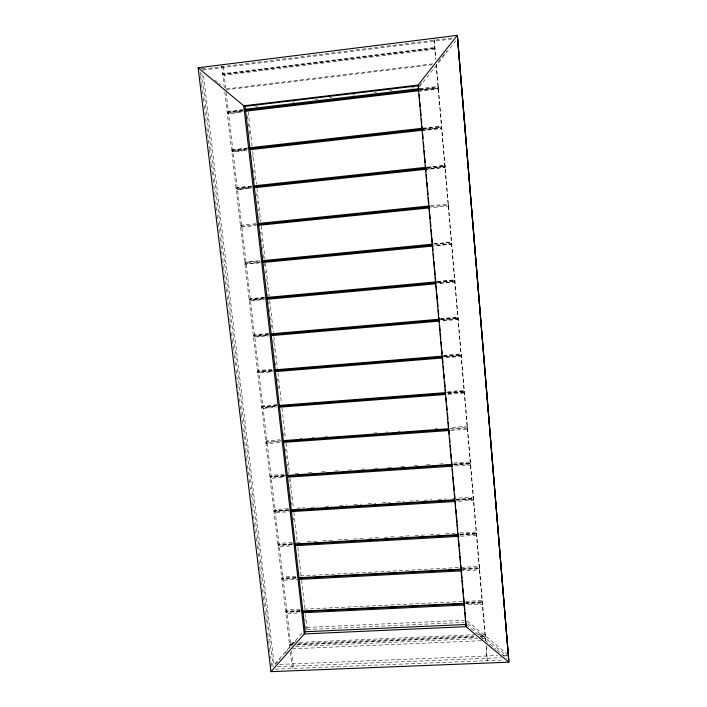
<?xml version="1.0" encoding="UTF-8"?>
<svg xmlns="http://www.w3.org/2000/svg" width="707" height="707" viewBox="0 0 707 707"><rect width="100%" height="100%" fill="white"/><g stroke="black" fill="none" stroke-linecap="round" stroke-linejoin="round"><path stroke-width="0.53" stroke-dasharray="3.54 2.65" d="M292.026 645.164L289.835 645.261L290.471 642.778L293.776 642.636M450.889 430.386L467.398 429.211L467.327 426.312L449.696 427.585M267.043 442.485L266.839 440.744L280.06 439.789M260.45 262.562L246.16 263.95L245.842 263.084L245.939 262.111L260.238 260.724M241.838 227.044L241.626 225.188M222.882 73.714L222.758 74.571L434.761 48.35L434.717 47.493L222.882 73.714L223.73 74.147L434.885 48.023L435.017 49.172L224.084 75.234L223.73 74.147M306.113 629.566L307.006 627.418L305.512 614.259M419.472 85.582L422.874 81.27M438.543 61.438L446.718 51.098M419.154 87.111L455.732 40.829M451.49 243.252L433.93 244.958M301.907 633.216L274.192 664.642L203.36 74.421M275.288 664.518L280.308 658.827M285.319 653.135L289.623 648.266M293.926 643.388L297.506 639.322M266.751 441.822L266 443.625L281.404 442.52M245.842 263.084L245.09 263.26L244.984 264.232L260.362 262.748M200.761 68.402L203.908 68.005M202.37 69.153L453.373 37.833M202.829 70.037L453.39 38.805M226.664 88.905L432.764 63.842M225.895 89.816L431.942 64.788M255.351 106.545L257.534 106.289M292.477 102.144L294.66 101.888M315.41 99.422L317.593 99.166M329.603 97.734L331.786 97.478M352.537 95.012L354.72 94.756M374.383 92.423L376.566 92.166M389.672 90.611L391.855 90.355M411.509 88.022L413.692 87.756M243.473 109.497L227.08 111.441L227.3 113.367L242.598 111.565M419.445 88.658L438.022 86.457L438.154 87.562L438.19 88.446L419.622 90.646M242.581 110.23L228.37 111.918L228.246 112.793L228.6 113.836L242.801 112.157M419.675 89.276L438.26 87.076L438.428 89.055L419.852 91.256M242.713 110.681L227.424 112.493L243.57 110.981M419.587 89.762L438.305 87.96L419.702 90.151M247.971 147.966L231.578 149.822L231.799 151.722L247.097 149.999M422.839 128.206L441.424 126.111L441.548 127.163L441.592 128.073L423.016 130.168M247.052 148.497L232.842 150.096L232.718 150.998L233.063 151.996L247.273 150.397M423.051 128.621L441.636 126.518L441.804 128.48L423.228 130.574M247.282 149.089L231.914 150.821L246.946 149.398M422.883 129.275L441.681 127.428L423.086 129.522M251.321 186.118L236.023 187.762L236.244 189.653L251.542 188.009M427.293 167.179L444.783 165.297L445.145 167.444L426.568 169.441M251.471 186.33L237.26 187.859L237.145 188.778L237.472 189.732L251.683 188.212M426.392 167.506L444.977 165.509L444.95 167.25L426.374 169.238M251.727 187.072L236.359 188.725L251.365 187.249M427.337 168.195L445.03 166.437L426.427 168.434M255.837 223.739L240.415 225.286L240.636 227.15L256.128 225.586M430.519 205.834L448.282 204.049L448.441 205.967L430.687 207.761M256.835 224.57L240.742 226.205L241.511 226.134M430.651 206.798L448.335 205.003L448.097 204.04M433.957 243.853L451.543 242.148L451.543 244.233L433.965 245.939M260.149 260.901L244.763 262.394L245.09 263.26L260.061 261.705M433.798 244.039L451.384 242.333L451.711 244.039L434.125 245.744M264.515 297.311L250.216 298.628L250.11 299.618L250.428 300.44L264.718 299.132M437.173 281.439L454.769 279.822L454.937 281.686L437.341 283.304M264.453 297.674L249.067 299.088L249.279 300.908L264.665 299.494M437.041 281.81L454.628 280.193L454.734 281.068L454.787 282.075L437.209 283.684M264.347 298.31L249.377 299.909L264.754 298.504M437.315 282.429L454.831 280.82L437.165 282.676M268.74 333.501L254.44 334.738L254.343 335.754L254.653 336.532L268.952 335.295M440.364 318.592L457.968 317.063L458.118 318.91L440.523 320.439M268.713 334.04L253.318 335.374L253.53 337.177L268.916 335.843M440.24 319.149L457.836 317.62L457.995 319.484L441.504 320.907M268.58 334.517L253.627 336.161L269.005 334.826M440.496 319.608L458.021 318.088L441.46 319.882M271.824 369.381L258.621 370.459L258.523 371.493L258.824 372.236L273.132 371.069M443.51 355.329L461.123 353.889L461.273 355.718L443.669 357.159M271.824 370.097L257.525 371.263L257.728 373.049L273.123 371.794M443.404 356.072L461.008 354.631L461.105 355.418L461.167 356.469L443.572 357.901M272.761 370.327L257.825 372.006L273.211 370.751M443.651 356.372L461.176 354.941L461.105 355.418L443.528 356.849M277.064 404.696L262.748 405.791L262.659 406.843L262.96 407.55L276.163 406.534M447.725 391.572L464.243 390.308L464.393 392.111L446.78 393.463M277.082 405.579L261.678 406.764L261.89 408.522L276.19 407.435M447.637 392.491L464.146 391.227L464.296 393.039L446.7 394.391M276.905 405.756L262.659 406.843L261.979 407.471L276.269 406.375M446.762 392.721L464.296 391.378L464.234 391.961L446.647 393.313M299.883 438.367L302.092 438.207M312.008 437.492L314.208 437.333M325.22 436.537L327.429 436.387M373.694 433.055L376.999 432.817M385.81 432.18L388.01 432.021M397.926 431.305L400.127 431.155M435.379 428.619L437.58 428.46M281.209 440.77L265.797 441.875L266.088 442.538L281.483 441.433M449.634 428.672L467.389 427.408L467.477 428.106L449.74 429.37M284.108 474.432L270.887 475.316L270.799 476.412L271.081 477.039L284.311 476.156M295.128 473.69L299.538 473.398M308.358 472.806L312.768 472.506M321.588 471.914L325.989 471.622M334.809 471.03L339.219 470.729M348.038 470.137L352.448 469.846M361.259 469.254L365.669 468.953M374.489 468.361L378.899 468.069M387.71 467.477L392.12 467.186M400.94 466.593L405.35 466.293M414.169 465.701L418.571 465.409M426.286 464.888L431.8 464.517M439.515 464.004L445.03 463.633M453.841 463.041L470.376 461.927L470.526 463.704L452.895 464.879M285.062 475.458L270.799 476.412L270.065 478.339L284.382 477.384M452.887 464.216L470.438 463.041L470.464 464.967L452.842 466.143M284.179 475.652L269.862 476.615L270.154 477.243L284.453 476.279M453.788 464.296L470.314 463.191L470.402 463.854L453.894 464.959M288.049 508.704L274.89 509.526L274.802 510.64L275.085 511.223L289.419 510.339M296.825 508.156L304.496 507.679M311.08 507.273L317.655 506.857M325.335 506.38L331.919 505.973M339.59 505.496L347.27 505.01M353.853 504.604L361.524 504.126M368.108 503.711L375.788 503.234M382.363 502.827L390.043 502.35M396.627 501.935L404.298 501.457M409.786 501.122L418.562 500.574M424.041 500.229L431.721 499.752M438.296 499.345L445.976 498.859M452.56 498.453L473.39 497.154L473.54 498.903L455.9 499.999M289.075 509.756L274.802 510.64L274.086 512.681L289.517 511.727M455.9 499.381L473.46 498.285L473.496 500.344L456.969 501.36M289.313 510.012L273.892 510.975L274.175 511.568L288.483 510.675M455.715 499.681L473.345 498.585L473.425 499.204L456.916 500.229M292.018 542.614L278.85 543.365L278.072 546.661L292.406 545.839M296.401 542.357L301.889 542.039M307.377 541.721L318.353 541.094M322.745 540.837L333.713 540.21M338.105 539.954L349.081 539.326M353.473 539.07L364.441 538.442M368.833 538.186L379.809 537.559M384.193 537.302L395.169 536.666M399.561 536.419L410.537 535.782M414.921 535.535L425.897 534.899M430.289 534.651L441.265 534.015M445.649 533.758L455.529 533.193M459.921 532.945L476.377 531.991L476.527 533.723L460.071 534.669M293.043 543.683L278.77 544.505L279.044 545.053L292.212 544.293M459.974 534.094L476.447 533.149L476.491 535.323L459.957 536.268M292.203 544.151L277.878 544.973L278.151 545.521L292.468 544.699M459.806 534.536L476.341 533.582L476.421 534.165L459.904 535.111M295.941 576.161L282.765 576.85L282.013 580.279L297.453 579.466M300.334 575.922L479.328 566.457L479.461 569.922L461.812 570.849M295.88 577.31L282.685 578.008L282.959 578.52M461.821 568.561L479.399 567.633L479.479 568.172L461.759 569.126M296.136 577.822L281.81 578.609L282.084 579.121L296.419 578.37M461.751 569.674L479.39 568.746L479.311 568.207M299.83 609.354L286.635 609.991L285.911 613.543L300.175 612.863M304.222 609.142L464.667 601.392M465.772 601.339L482.254 600.543L482.324 601.737L482.395 604.149L465.922 604.936M300.864 610.468L286.565 611.157L286.83 611.635L300.015 610.998M465.825 602.532L482.324 601.737L482.395 602.24L465.913 603.027M299.989 611.202L285.716 611.891L285.982 612.368L300.316 611.679M465.78 603.239L482.245 602.452L482.315 602.947L465.772 603.743M307.006 627.418L466.32 620.136M307.209 629.522L464.031 622.39M299.273 642.389L474.141 634.745M478.542 634.559L485.143 634.267L485.223 636.786L480.831 636.98M290.409 643.962L293.705 643.821M298.107 643.626L474.211 635.955M479.708 635.717L485.214 635.478M292.866 644.678L289.57 644.819L289.835 645.261M297.267 644.484L476.359 636.707M480.751 636.512L485.152 636.327L485.223 636.786M296.419 644.978L476.438 637.175M295.429 646.472L477.808 638.598M482.201 638.412L485.497 638.271L485.506 640.533M292.247 648.814L483.314 640.63M279.689 664.421L497.481 655.539M502.977 655.318L507.379 655.142M277.383 666.781L501.122 657.731M275.27 669.167L503.366 660.011M467.159 620.834L507.635 654.39M467.928 623.698L506.919 656.025M466.134 624.475L496.208 649.406M497.048 650.095L507.069 658.411M214.681 79.926L218.074 82.746M218.914 83.453L220.611 84.867M434.717 47.493L434.885 48.023M467.247 427.408L467.336 428.106M201.804 73.678L273.132 666.957M200.108 71.822L200.505 75.11M200.638 76.206L201.424 82.781M201.557 83.877L202.22 89.356M202.352 90.452L203.148 97.036M203.28 98.132L203.669 101.419M204.199 105.803L204.862 111.282M204.995 112.378L206.311 123.345M206.842 127.728L209.352 148.558M209.484 149.654L211.066 162.813M211.199 163.909L211.994 170.484M212.127 171.58L212.913 178.155M213.046 179.251L213.708 184.739M213.841 185.835L214.636 192.41M214.76 193.506L215.158 196.793M215.688 201.177L216.881 211.048M217.403 215.432L217.8 218.719M218.33 223.103L219.515 232.974M220.045 237.358L220.84 243.933M220.973 245.029L222.157 254.9M222.687 259.283L223.483 265.859M223.615 266.954L224.004 270.242M224.534 274.634L225.197 280.113M225.33 281.209L226.116 287.784M226.249 288.88L226.647 292.168M227.177 296.56L228.361 306.423M228.891 310.806L229.289 314.094M229.819 318.486L231.003 328.348M231.534 332.732L232.329 339.307M232.462 340.412L234.044 353.562M234.176 354.658L234.963 361.233M235.095 362.329L235.493 365.625M236.023 370.008L236.686 375.488M236.818 376.584L237.207 379.871M237.738 384.255L238.135 387.551M238.666 391.934L239.32 397.414M239.452 398.509L239.85 401.797M240.38 406.18L241.175 412.764M241.308 413.86L242.492 423.723M243.022 428.106L243.809 434.69M243.942 435.786L244.604 441.265M244.737 442.361L245.532 448.936M245.665 450.032L246.451 456.616M246.584 457.712L246.982 460.999M247.512 465.383L248.175 470.862M248.298 471.958L248.696 475.245M249.226 479.638L249.624 482.925M250.154 487.309L250.419 489.5M250.941 493.884L251.338 497.171M251.869 501.563L252.664 508.139M252.788 509.234L253.053 511.426M253.583 515.81L253.981 519.097M254.511 523.489L255.298 530.064M255.43 531.16L255.695 533.352M256.226 537.735L257.021 544.319M257.154 545.415L257.542 548.703M258.073 553.086L258.47 556.374M259.001 560.757L259.655 566.245M259.787 567.341L260.185 570.629M260.715 575.012L261.51 581.587M261.643 582.683L261.899 584.875M262.43 589.267L262.827 592.554M263.358 596.938L264.144 603.513M264.277 604.609L264.542 606.8M265.072 611.193L265.867 617.768M266 618.864L266.786 625.439M266.919 626.535L267.184 628.726M267.714 633.11L268.501 639.694M268.633 640.789L269.031 644.077M269.561 648.46L269.959 651.748M270.489 656.14L270.746 658.332M271.276 662.715L271.674 666.003M223.182 66.555L225.772 88.755M226.099 92.493L291.001 646.41M291.514 650.793L293.308 666.144L292.345 668.477L290.179 649.998M221.724 65.778L224.296 87.695M224.791 91.919L289.905 647.656M248.21 111.839L252.081 145.845M252.708 151.333L256.464 184.244M256.968 188.628L260.715 221.538M261.219 225.931L264.975 258.842M265.47 263.225L269.226 296.136M269.729 300.519L273.353 332.334M273.856 336.726L277.48 368.533M277.984 372.925L281.483 403.635M281.987 408.027L285.487 438.738M285.99 443.13L289.49 473.849M289.994 478.232L293.37 507.856M293.873 512.239L297.373 542.958M297.877 547.342L301.129 575.86M301.633 580.253L305.009 609.867M247.406 115.674L247.777 118.962M248.281 123.345L248.661 126.633M249.156 131.016L249.536 134.303M251.913 155.125L252.16 157.316M253.663 170.467L253.91 172.658M254.538 178.137L254.794 180.32M256.296 193.471L256.544 195.662M257.171 201.142L257.419 203.333M258.046 208.812L258.294 211.004M258.921 216.483L259.169 218.675M260.671 231.825L260.927 234.017M261.546 239.496L261.802 241.688M262.43 247.167L262.677 249.359M263.304 254.829L263.676 258.117M264.303 263.596L264.551 265.788M265.178 271.267L265.425 273.459M266.053 278.938L266.309 281.13M266.928 286.609L267.184 288.801M267.812 294.28L268.059 296.472M268.687 301.951L268.934 304.143M269.561 309.622L269.809 311.814M270.436 317.293L270.684 319.484M271.311 324.964L271.559 327.155M273.061 340.297L273.317 342.488M273.945 347.968L274.192 350.159M274.82 355.639L275.067 357.83M275.695 363.31L275.942 365.501M277.444 378.652L277.692 380.843M278.319 386.322L278.576 388.514M283.701 433.435L283.958 435.627M285.46 448.777L285.708 450.969M286.335 456.448L286.582 458.64M287.21 464.119L287.457 466.311M288.085 471.79L288.332 473.982M288.96 479.452L289.216 481.644M289.835 487.123L290.091 489.315M290.718 494.794L291.09 498.082M291.593 502.465L291.841 504.657M293.343 517.807L293.591 519.999M304.858 618.616L305.106 620.808M305.733 626.278L305.981 628.47M434.266 40.219L435.848 58.92M436.307 64.337L485.709 640.701M486.133 645.65L487.238 660.656L485.868 644.766M433.983 39.265L435.689 59.238M436.148 64.558L485.541 640.86M448.22 205.003L448.265 205.967"/><path stroke-width="1.06" d="M465.842 621.179L466.046 626.676L508.872 662.176L457.323 35.35L198.128 67.766L270.993 671.65L508.872 662.176L457.323 35.35L418.049 85.079L466.046 626.676L304.284 633.932L270.993 671.65M418.049 85.079L243.756 105.803L245.09 106.359L305.203 631.74L304.284 633.932L243.756 105.803L198.128 67.766M245.09 106.359L418.42 85.759M244.569 109.364L419.445 88.658M244.896 110.425L418.5 89.886M244.79 111.299L418.526 90.77M249.058 147.843L422.839 128.206M249.474 148.841L422.883 129.275M250.375 149.637L421.92 130.291M253.513 185.888L426.197 167.303M253.919 186.834L426.241 168.319M253.725 187.779L426.374 169.238M258.002 223.492L428.318 206.064M258.311 224.411L429.556 206.912M258.214 225.356L429.591 207.867M262.35 260.689L432.702 244.145M262.651 261.563L432.825 245.064M262.562 262.536L432.87 246.045M266.654 297.47L435.936 281.907M266.954 298.301L436.069 282.782M266.857 299.3L436.104 283.79M270.905 333.845L439.144 319.246M271.205 334.632L439.268 320.068M271.117 335.657L439.303 321.102M275.12 369.823L442.308 356.16M274.307 370.662L442.423 356.938M275.323 371.617L442.467 357.989M279.283 405.411L445.437 392.659M278.47 406.207L445.551 393.392M278.39 407.267L445.596 394.471M283.41 440.611L448.53 428.751M283.684 441.283L448.645 429.449M283.604 442.361L449.793 430.466M286.388 475.502L451.587 464.446M286.653 476.138L451.693 465.1M287.687 477.163L451.746 466.222M290.418 509.95L454.61 499.743M290.683 510.542L454.716 500.362M290.612 511.656L455.865 501.431M294.412 544.019L458.702 534.598M294.669 544.576L458.799 535.172M295.712 545.654L458.852 536.33M298.274 577.743L461.759 569.126M298.619 578.255L461.751 569.674M298.557 579.413L461.812 570.849M302.181 611.095L464.676 603.292M302.525 611.573L464.667 603.796M302.375 612.757L464.826 604.989M305.203 631.74L466.134 624.475M418.517 86.864L418.906 91.256M419.198 94.561L419.587 98.953M419.878 102.25L420.267 106.651M420.559 109.947L421.045 115.444M421.345 118.741L421.734 123.142M422.026 126.438L422.415 130.839M422.706 134.136L423.095 138.537M423.484 142.929L423.873 147.33M424.165 150.626L424.553 155.027M424.845 158.324L425.234 162.725M425.526 166.021L426.012 171.518M426.303 174.815L426.701 179.216M426.993 182.512L427.382 186.904M427.673 190.21L428.062 194.602M428.354 197.898L428.84 203.395M429.034 205.596L429.52 211.093M429.812 214.389L430.201 218.79M430.492 222.086L430.881 226.487M431.173 229.784L431.668 235.281M431.862 237.481L432.348 242.978M432.543 245.179L433.029 250.676M433.32 253.972L433.709 258.373M434.001 261.67L434.487 267.166M434.681 269.367L435.167 274.864M435.362 277.056L435.848 282.553M436.139 285.858L436.537 290.25M436.829 293.546L437.315 299.043M437.509 301.244L437.995 306.741M438.287 310.046L438.676 314.438M438.967 317.735L439.356 322.136M439.648 325.432L440.134 330.929M440.328 333.13L440.815 338.626M441.106 341.923L441.504 346.324M441.795 349.62L442.184 354.021M442.476 357.318L442.962 362.815M443.254 366.111L443.643 370.512M443.934 373.809L444.323 378.201M444.615 381.506L445.101 387.003M445.295 389.204L445.781 394.7M446.073 397.997L446.462 402.389M446.762 405.694L447.151 410.087M447.443 413.383L447.929 418.88M448.22 422.185L448.609 426.577M448.901 429.874L449.29 434.275M449.581 437.571L449.97 441.972M450.262 445.269L450.748 450.766M451.039 454.062L451.428 458.463M451.729 461.759L452.118 466.16M452.409 469.457L452.798 473.858M453.09 477.154L453.576 482.651M453.77 484.852L454.256 490.349M454.548 493.645L454.937 498.037M455.228 501.343L455.617 505.735M455.909 509.031L456.395 514.528M456.598 516.729L457.084 522.226M457.279 524.426L457.765 529.923M458.056 533.219L458.445 537.62M458.737 540.917L459.223 546.414M459.417 548.614L459.904 554.111M460.098 556.312L460.584 561.809M460.876 565.105L461.362 570.602M461.556 572.803L462.051 578.299M462.245 580.5L462.732 585.997M462.926 588.189L463.412 593.686M463.704 596.991L464.19 602.488M464.384 604.679L464.87 610.176M465.065 612.377L465.551 617.874M457.473 36.331L508.74 659.79"/></g></svg>
